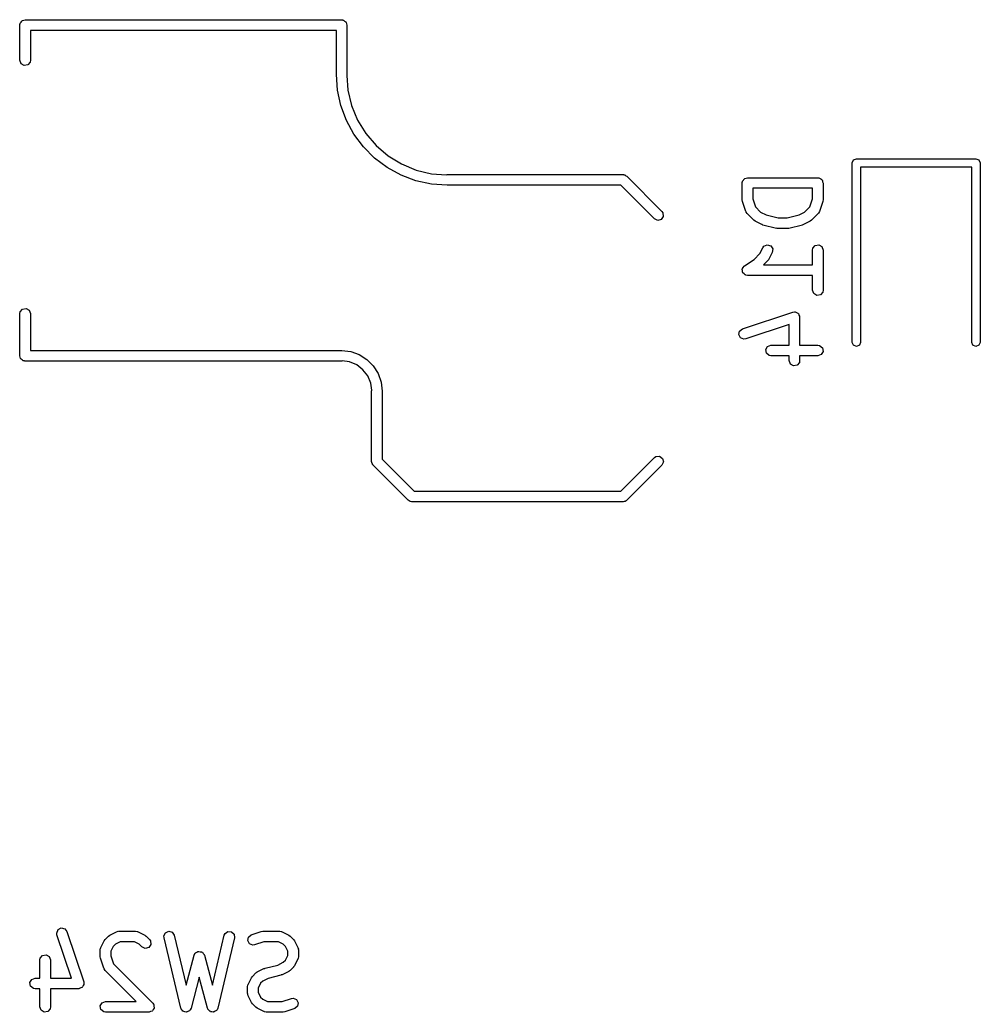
# Model space of a CAD drawing. Extents: x 3.18 to 5.53, y -3.25 to -0.52.
# Drawn here: x 4.992 to 5.53, y -2.201 to -1.646 of the extents above; entities that cross this region are included whole.
import ezdxf

# ---------------------------------------------------------------- set-up
doc = ezdxf.new("R2010")
doc.units = 0
doc.header["$MEASUREMENT"] = 0
doc.layers.add('BLACK', color=7, linetype='CONTINUOUS')

msp = doc.modelspace()

# ---------------------------------------------------------------- linework, layer by layer
at = {"layer": 'BLACK', "linetype": 'CONTINUOUS'}
for p, q in [((4.99212, -1.64862), (4.99219, -1.64824)), ((4.99212, -1.66831), (4.99212, -1.64862)), ((4.99217, -1.64811), (4.99223, -1.64799)), ((4.99219, -1.64824), (4.99217, -1.64811)), ((4.99223, -1.64799), (4.9923, -1.64761)), ((4.9923, -1.64761), (4.99279, -1.64702)), ((4.99279, -1.64702), (4.99318, -1.64636)), ((4.99318, -1.64636), (4.99343, -1.64627)), ((4.99343, -1.64627), (4.9936, -1.64606)), ((4.9936, -1.64606), (4.99436, -1.64593)), ((4.99436, -1.64593), (4.99508, -1.64567)), ((4.99508, -1.64567), (5.17224, -1.64567)), ((5.17224, -1.64567), (5.17263, -1.64574)), ((5.17263, -1.64574), (5.17275, -1.64571)), ((5.17275, -1.64571), (5.17287, -1.64578)), ((5.17287, -1.64578), (5.17325, -1.64585)), ((5.17325, -1.64585), (5.17384, -1.64634)), ((5.17384, -1.64634), (5.1745, -1.64672)), ((5.1745, -1.64672), (5.17459, -1.64697)), ((5.17459, -1.64697), (5.1748, -1.64714)), ((5.1748, -1.64714), (5.17493, -1.6479)), ((5.17493, -1.6479), (5.17519, -1.64862)), ((5.17519, -1.64862), (5.17519, -1.67618)), ((5.16929, -1.65157), (4.99803, -1.65157)), ((4.99803, -1.65157), (4.99803, -1.66831)), ((5.16929, -1.67618), (5.16929, -1.65157)), ((4.99281, -1.6702), (4.99212, -1.66831)), ((4.99456, -1.67121), (4.99281, -1.6702)), ((4.99655, -1.67086), (4.99456, -1.67121)), ((4.99785, -1.66932), (4.99655, -1.67086)), ((4.99803, -1.66831), (4.99785, -1.66932)), ((5.16992, -1.68501), (5.16929, -1.67618)), ((5.16929, -1.67618), (5.16929, -1.67618)), ((5.17519, -1.67618), (5.17507, -1.67686)), ((5.17507, -1.67686), (5.17571, -1.68498)), ((5.1718, -1.69365), (5.16992, -1.68501)), ((5.17571, -1.68498), (5.17777, -1.69357)), ((5.17489, -1.70194), (5.1718, -1.69365)), ((5.17777, -1.69357), (5.18115, -1.70173)), ((5.17913, -1.7097), (5.17489, -1.70194)), ((5.18115, -1.70173), (5.18577, -1.70926)), ((5.18443, -1.71679), (5.17913, -1.7097)), ((5.18577, -1.70926), (5.1915, -1.71597)), ((5.19069, -1.72304), (5.18443, -1.71679)), ((5.1915, -1.71597), (5.19822, -1.72171)), ((5.19777, -1.72835), (5.19069, -1.72304)), ((5.19822, -1.72171), (5.20575, -1.72632)), ((5.20575, -1.72632), (5.21391, -1.7297)), ((5.45794, -1.72572), (5.45863, -1.72405)), ((5.45794, -1.82611), (5.45794, -1.72572)), ((5.45863, -1.72405), (5.4603, -1.72336)), ((5.4603, -1.72336), (5.52723, -1.72336)), ((5.52723, -1.72336), (5.5289, -1.72405)), ((5.5289, -1.72405), (5.52959, -1.72572)), ((5.52959, -1.72572), (5.52959, -1.82611)), ((5.20554, -1.73259), (5.19777, -1.72835)), ((5.21391, -1.7297), (5.22249, -1.73176)), ((5.22249, -1.73176), (5.23087, -1.73242)), ((5.52487, -1.72808), (5.46266, -1.72808)), ((5.46266, -1.72808), (5.46266, -1.82611)), ((5.52487, -1.82611), (5.52487, -1.72808)), ((5.21383, -1.73568), (5.20554, -1.73259)), ((5.22247, -1.73756), (5.21383, -1.73568)), ((5.2313, -1.73819), (5.22247, -1.73756)), ((5.23087, -1.73242), (5.2313, -1.73228)), ((5.2313, -1.73228), (5.32972, -1.73228)), ((5.32972, -1.73228), (5.3299, -1.73231)), ((5.3299, -1.73231), (5.32998, -1.73229)), ((5.32998, -1.73229), (5.3301, -1.73235)), ((5.3301, -1.73235), (5.33073, -1.73246)), ((5.33073, -1.73246), (5.33123, -1.73288)), ((5.33123, -1.73288), (5.33181, -1.73315)), ((5.33181, -1.73315), (5.35149, -1.75283)), ((5.39642, -1.73697), (5.39648, -1.73659)), ((5.39642, -1.74634), (5.39642, -1.73697)), ((5.39646, -1.73646), (5.39653, -1.73634)), ((5.39648, -1.73659), (5.39646, -1.73646)), ((5.39653, -1.73634), (5.39659, -1.73596)), ((5.39659, -1.73596), (5.39709, -1.73537)), ((5.39709, -1.73537), (5.39747, -1.73471)), ((5.39747, -1.73471), (5.39772, -1.73462)), ((5.39772, -1.73462), (5.39789, -1.73441)), ((5.39789, -1.73441), (5.39865, -1.73428)), ((5.39865, -1.73428), (5.39937, -1.73402)), ((5.39937, -1.73402), (5.43874, -1.73402)), ((5.43874, -1.73402), (5.43912, -1.73408)), ((5.43912, -1.73408), (5.43925, -1.73406)), ((5.43925, -1.73406), (5.43937, -1.73413)), ((5.43937, -1.73413), (5.43975, -1.73419)), ((5.43975, -1.73419), (5.44034, -1.73469)), ((5.44034, -1.73469), (5.441, -1.73507)), ((5.441, -1.73507), (5.44109, -1.73532)), ((5.44109, -1.73532), (5.4413, -1.73549)), ((5.4413, -1.73549), (5.44143, -1.73625)), ((5.44143, -1.73625), (5.44169, -1.73697)), ((5.44169, -1.73697), (5.44169, -1.74634)), ((5.3285, -1.73819), (5.2313, -1.73819)), ((5.34732, -1.75701), (5.3285, -1.73819)), ((5.40232, -1.73992), (5.40232, -1.74586)), ((5.43579, -1.73992), (5.40232, -1.73992)), ((5.43579, -1.74586), (5.43579, -1.73992)), ((5.39644, -1.7464), (5.39642, -1.74634)), ((5.39657, -1.74728), (5.39644, -1.7464)), ((5.39844, -1.7529), (5.39657, -1.74728)), ((5.40232, -1.74586), (5.40382, -1.75037)), ((5.43428, -1.75037), (5.43579, -1.74586)), ((5.44154, -1.74728), (5.43967, -1.7529)), ((5.44169, -1.74634), (5.44154, -1.74721)), ((5.44154, -1.74721), (5.44154, -1.74728)), ((5.35149, -1.75283), (5.35208, -1.75367)), ((5.35208, -1.75367), (5.35226, -1.75568)), ((5.39855, -1.75304), (5.39844, -1.7529)), ((5.39857, -1.75322), (5.39855, -1.75304)), ((5.39916, -1.75406), (5.39857, -1.75322)), ((5.40291, -1.75781), (5.39916, -1.75406)), ((5.40382, -1.75037), (5.40674, -1.75329)), ((5.40674, -1.75329), (5.40977, -1.75481)), ((5.42834, -1.75481), (5.43137, -1.75329)), ((5.43137, -1.75329), (5.43428, -1.75037)), ((5.43895, -1.75406), (5.4352, -1.75781)), ((5.43903, -1.7539), (5.43895, -1.75406)), ((5.43918, -1.7538), (5.43903, -1.7539)), ((5.43967, -1.7529), (5.43918, -1.7538)), ((5.34915, -1.75786), (5.34732, -1.75701)), ((5.3511, -1.75734), (5.34915, -1.75786)), ((5.35226, -1.75568), (5.3511, -1.75734)), ((5.40296, -1.75783), (5.40291, -1.75781)), ((5.40367, -1.75836), (5.40296, -1.75783)), ((5.40742, -1.76023), (5.40367, -1.75836)), ((5.40977, -1.75481), (5.41661, -1.75651)), ((5.41661, -1.75651), (5.4215, -1.75651)), ((5.4215, -1.75651), (5.42834, -1.75481)), ((5.43444, -1.75836), (5.43069, -1.76023)), ((5.43448, -1.75831), (5.43444, -1.75836)), ((5.4352, -1.75781), (5.43448, -1.75831)), ((5.40756, -1.76025), (5.40742, -1.76023)), ((5.40803, -1.76046), (5.40756, -1.76025)), ((5.41553, -1.76233), (5.40803, -1.76046)), ((5.41566, -1.76232), (5.41553, -1.76233)), ((5.41624, -1.76242), (5.41566, -1.76232)), ((5.42187, -1.76242), (5.41624, -1.76242)), ((5.42199, -1.76237), (5.42187, -1.76242)), ((5.42258, -1.76233), (5.42199, -1.76237)), ((5.43008, -1.76046), (5.42258, -1.76233)), ((5.4302, -1.76038), (5.43008, -1.76046)), ((5.43069, -1.76023), (5.4302, -1.76038)), ((5.40311, -1.77967), (5.40632, -1.77647)), ((5.40632, -1.77647), (5.40798, -1.77314)), ((5.40798, -1.77314), (5.40859, -1.77232)), ((5.40859, -1.77232), (5.41044, -1.77152)), ((5.41044, -1.77152), (5.41238, -1.77209)), ((5.41326, -1.77579), (5.41138, -1.77953)), ((5.41238, -1.77209), (5.41349, -1.77378)), ((5.41349, -1.77378), (5.41326, -1.77579)), ((5.43579, -1.77446), (5.43596, -1.77345)), ((5.43579, -1.78276), (5.43579, -1.77446)), ((5.43596, -1.77345), (5.43726, -1.77191)), ((5.43726, -1.77191), (5.43925, -1.77156)), ((5.43925, -1.77156), (5.441, -1.77257)), ((5.441, -1.77257), (5.44169, -1.77446)), ((5.44169, -1.77446), (5.44169, -1.79696)), ((5.39773, -1.78326), (5.40311, -1.77967)), ((5.41083, -1.7803), (5.40837, -1.78276)), ((5.41086, -1.78024), (5.41083, -1.7803)), ((5.41138, -1.77953), (5.41086, -1.78024)), ((5.39646, -1.7852), (5.39655, -1.78505)), ((5.39661, -1.78604), (5.39646, -1.7852)), ((5.39654, -1.78488), (5.39704, -1.78419)), ((5.39655, -1.78505), (5.39654, -1.78488)), ((5.39667, -1.7869), (5.39661, -1.78604)), ((5.39678, -1.78702), (5.39667, -1.7869)), ((5.39681, -1.78719), (5.39678, -1.78702)), ((5.39747, -1.78774), (5.39681, -1.78719)), ((5.39704, -1.78419), (5.39747, -1.78345)), ((5.39747, -1.78345), (5.39763, -1.78339)), ((5.39806, -1.78836), (5.39747, -1.78774)), ((5.39763, -1.78339), (5.39773, -1.78326)), ((5.40837, -1.78276), (5.43579, -1.78276)), ((5.39823, -1.78838), (5.39806, -1.78836)), ((5.39836, -1.78849), (5.39823, -1.78838)), ((5.39937, -1.78867), (5.39836, -1.78849)), ((5.43579, -1.78867), (5.39937, -1.78867)), ((5.43579, -1.79696), (5.43579, -1.78867)), ((5.43648, -1.79886), (5.43579, -1.79696)), ((5.43823, -1.79987), (5.43648, -1.79886)), ((5.44151, -1.79797), (5.44022, -1.79952)), ((5.44169, -1.79696), (5.44151, -1.79797)), ((5.44022, -1.79952), (5.43823, -1.79987)), ((4.99212, -1.81004), (4.9923, -1.80903)), ((4.9923, -1.80903), (4.9936, -1.80748)), ((4.9936, -1.80748), (4.99559, -1.80713)), ((4.99559, -1.80713), (4.99734, -1.80814)), ((4.99734, -1.80814), (4.99803, -1.81004)), ((5.39656, -1.81853), (5.42468, -1.80916)), ((5.42468, -1.80916), (5.4257, -1.80901)), ((5.4257, -1.80901), (5.42591, -1.80909)), ((5.42591, -1.80909), (5.42613, -1.80905)), ((5.42613, -1.80905), (5.42683, -1.80945)), ((5.42683, -1.80945), (5.42758, -1.80975)), ((5.42758, -1.80975), (5.42768, -1.80995)), ((5.42768, -1.80995), (5.42788, -1.81006)), ((4.99212, -1.83366), (4.99212, -1.81004)), ((4.99803, -1.81004), (4.99803, -1.83071)), ((5.42788, -1.81006), (5.42815, -1.81082)), ((5.42815, -1.81082), (5.42854, -1.81153)), ((5.42854, -1.81153), (5.42849, -1.81175)), ((5.42849, -1.81175), (5.42857, -1.81196)), ((5.42857, -1.81196), (5.42857, -1.82776)), ((5.39457, -1.82177), (5.39498, -1.81979)), ((5.39498, -1.81979), (5.39656, -1.81853)), ((5.42266, -1.81606), (5.39843, -1.82414)), ((5.42266, -1.82776), (5.42266, -1.81606)), ((5.39554, -1.82354), (5.39457, -1.82177)), ((5.39741, -1.82429), (5.39554, -1.82354)), ((5.39843, -1.82414), (5.39741, -1.82429)), ((5.45863, -1.82778), (5.45794, -1.82611)), ((5.46266, -1.82611), (5.46197, -1.82778)), ((5.52556, -1.82778), (5.52487, -1.82611)), ((5.52959, -1.82611), (5.5289, -1.82778)), ((4.99803, -1.83071), (5.17224, -1.83071)), ((5.17224, -1.83071), (5.17224, -1.83071)), ((5.17224, -1.83071), (5.17224, -1.83071)), ((5.17224, -1.83071), (5.17728, -1.83128)), ((5.17728, -1.83128), (5.18206, -1.83295)), ((5.40958, -1.8302), (5.41059, -1.82845)), ((5.40994, -1.83218), (5.40958, -1.8302)), ((5.41148, -1.83348), (5.40994, -1.83218)), ((5.41059, -1.82845), (5.41249, -1.82776)), ((5.41249, -1.82776), (5.42266, -1.82776)), ((5.42857, -1.82776), (5.43874, -1.82776)), ((5.43874, -1.82776), (5.43975, -1.82793)), ((5.43975, -1.82793), (5.4413, -1.82923)), ((5.44165, -1.83122), (5.44064, -1.83297)), ((5.4413, -1.82923), (5.44165, -1.83122)), ((5.4603, -1.82848), (5.45863, -1.82778)), ((5.46197, -1.82778), (5.4603, -1.82848)), ((5.52723, -1.82848), (5.52556, -1.82778)), ((5.5289, -1.82778), (5.52723, -1.82848)), ((4.99239, -1.83438), (4.99212, -1.83366)), ((4.99252, -1.83514), (4.99239, -1.83438)), ((4.99272, -1.83531), (4.99252, -1.83514)), ((4.99281, -1.83556), (4.99272, -1.83531)), ((4.99348, -1.83594), (4.99281, -1.83556)), ((4.99407, -1.83644), (4.99348, -1.83594)), ((4.99445, -1.8365), (4.99407, -1.83644)), ((4.99456, -1.83657), (4.99445, -1.8365)), ((4.99469, -1.83655), (4.99456, -1.83657)), ((4.99508, -1.83661), (4.99469, -1.83655)), ((5.17224, -1.83661), (4.99508, -1.83661)), ((5.17256, -1.83651), (5.17224, -1.83661)), ((5.17224, -1.83661), (5.17224, -1.83661)), ((5.17661, -1.83704), (5.17256, -1.83651)), ((5.18068, -1.83873), (5.17661, -1.83704)), ((5.18206, -1.83295), (5.18636, -1.83565)), ((5.18636, -1.83565), (5.18994, -1.83923)), ((5.41249, -1.83366), (5.41148, -1.83348)), ((5.42266, -1.83366), (5.41249, -1.83366)), ((5.42266, -1.83633), (5.42266, -1.83366)), ((5.42335, -1.83823), (5.42266, -1.83633)), ((5.42839, -1.83734), (5.42709, -1.83889)), ((5.42857, -1.83633), (5.42839, -1.83734)), ((5.43874, -1.83366), (5.42857, -1.83366)), ((5.42857, -1.83366), (5.42857, -1.83633)), ((5.44064, -1.83297), (5.43874, -1.83366)), ((5.18417, -1.84141), (5.18068, -1.83873)), ((5.18686, -1.84491), (5.18417, -1.84141)), ((5.18994, -1.83923), (5.19264, -1.84352)), ((5.4251, -1.83924), (5.42335, -1.83823)), ((5.42709, -1.83889), (5.4251, -1.83924)), ((5.18854, -1.84898), (5.18686, -1.84491)), ((5.19264, -1.84352), (5.19431, -1.84831)), ((5.19431, -1.84831), (5.19488, -1.85334)), ((5.18906, -1.85288), (5.18854, -1.84898)), ((5.18897, -1.85335), (5.18906, -1.85288)), ((5.18897, -1.89272), (5.18897, -1.85335)), ((5.19488, -1.85334), (5.19488, -1.85335)), ((5.19488, -1.85335), (5.19488, -1.85335)), ((5.19488, -1.85335), (5.19488, -1.85335)), ((5.19488, -1.85335), (5.19488, -1.89149)), ((5.18919, -1.89332), (5.18897, -1.89272)), ((5.19488, -1.89149), (5.21283, -1.90945)), ((5.3285, -1.90945), (5.34732, -1.89063)), ((5.34732, -1.89063), (5.34816, -1.89004)), ((5.34816, -1.89004), (5.35017, -1.88986)), ((5.35017, -1.88986), (5.35183, -1.89102)), ((5.35235, -1.89297), (5.35149, -1.8948)), ((5.35183, -1.89102), (5.35235, -1.89297)), ((5.18925, -1.89396), (5.18919, -1.89332)), ((5.18962, -1.89449), (5.18925, -1.89396)), ((5.18966, -1.89461), (5.18962, -1.89449)), ((5.18973, -1.89465), (5.18966, -1.89461)), ((5.18984, -1.8948), (5.18973, -1.89465)), ((5.20952, -1.91449), (5.18984, -1.8948)), ((5.35149, -1.8948), (5.33181, -1.91449)), ((5.21283, -1.90945), (5.3285, -1.90945)), ((5.21011, -1.91476), (5.20952, -1.91449)), ((5.2106, -1.91518), (5.21011, -1.91476)), ((5.21124, -1.91529), (5.2106, -1.91518)), ((5.21135, -1.91534), (5.21124, -1.91529)), ((5.21143, -1.91532), (5.21135, -1.91534)), ((5.21161, -1.91535), (5.21143, -1.91532)), ((5.32972, -1.91535), (5.21161, -1.91535)), ((5.33033, -1.91513), (5.32972, -1.91535)), ((5.33097, -1.91508), (5.33033, -1.91513)), ((5.3315, -1.91471), (5.33097, -1.91508)), ((5.33162, -1.91466), (5.3315, -1.91471)), ((5.33166, -1.91459), (5.33162, -1.91466)), ((5.33181, -1.91449), (5.33166, -1.91459)), ((5.01349, -2.15472), (5.01527, -2.15376)), ((5.01527, -2.15376), (5.01724, -2.15417)), ((5.01724, -2.15417), (5.0185, -2.15575)), ((5.01275, -2.1566), (5.01349, -2.15472)), ((5.0129, -2.15762), (5.01275, -2.1566)), ((5.02098, -2.18185), (5.0129, -2.15762)), ((5.0185, -2.15575), (5.02787, -2.18387)), ((5.03986, -2.16022), (5.04173, -2.15834)), ((5.04173, -2.15834), (5.04246, -2.15784)), ((5.04246, -2.15784), (5.0425, -2.15779)), ((5.0425, -2.15779), (5.04625, -2.15592)), ((5.04625, -2.15592), (5.04723, -2.15562)), ((5.04723, -2.15562), (5.0474, -2.15566)), ((5.0474, -2.15566), (5.04757, -2.1556)), ((5.04757, -2.1556), (5.05694, -2.1556)), ((5.05694, -2.1556), (5.05795, -2.15578)), ((5.05795, -2.15578), (5.05809, -2.1559)), ((5.05809, -2.1559), (5.05826, -2.15592)), ((5.05826, -2.15592), (5.06201, -2.15779)), ((5.06201, -2.15779), (5.06272, -2.15832)), ((5.06272, -2.15832), (5.06278, -2.15834)), ((5.06278, -2.15834), (5.06466, -2.16022)), ((5.07276, -2.15822), (5.07366, -2.15641)), ((5.07282, -2.15924), (5.07276, -2.15822)), ((5.08219, -2.19861), (5.07282, -2.15924)), ((5.07366, -2.15641), (5.07552, -2.15561)), ((5.07552, -2.15561), (5.07745, -2.15619)), ((5.07745, -2.15619), (5.07856, -2.15787)), ((5.07856, -2.15787), (5.08523, -2.18586)), ((5.0999, -2.18586), (5.10656, -2.15787)), ((5.11231, -2.15924), (5.10294, -2.19861)), ((5.10656, -2.15787), (5.10697, -2.15693)), ((5.10697, -2.15693), (5.10859, -2.15573)), ((5.10859, -2.15573), (5.11061, -2.15585)), ((5.11061, -2.15585), (5.11208, -2.15723)), ((5.11208, -2.15723), (5.11231, -2.15924)), ((5.11964, -2.16087), (5.12004, -2.15889)), ((5.12004, -2.15889), (5.12163, -2.15763)), ((5.12163, -2.15763), (5.12725, -2.15576)), ((5.12725, -2.15576), (5.12812, -2.15563)), ((5.12812, -2.15563), (5.12818, -2.1556)), ((5.12818, -2.1556), (5.13756, -2.1556)), ((5.13756, -2.1556), (5.13857, -2.15578)), ((5.13857, -2.15578), (5.1387, -2.1559)), ((5.1387, -2.1559), (5.13888, -2.15592)), ((5.13888, -2.15592), (5.14263, -2.15779)), ((5.14263, -2.15779), (5.14334, -2.15832)), ((5.14334, -2.15832), (5.1434, -2.15834)), ((5.1434, -2.15834), (5.14527, -2.16022)), ((5.03712, -2.16606), (5.0373, -2.16505)), ((5.0373, -2.16505), (5.03741, -2.16491)), ((5.03741, -2.16491), (5.03743, -2.16474)), ((5.03743, -2.16474), (5.0393, -2.16099)), ((5.0393, -2.16099), (5.03983, -2.16028)), ((5.03983, -2.16028), (5.03986, -2.16022)), ((5.04437, -2.16406), (5.04302, -2.16675)), ((5.04557, -2.16286), (5.04437, -2.16406)), ((5.04827, -2.16151), (5.04557, -2.16286)), ((5.05625, -2.16151), (5.04827, -2.16151)), ((5.05894, -2.16286), (5.05625, -2.16151)), ((5.06048, -2.16439), (5.05894, -2.16286)), ((5.06231, -2.16525), (5.06048, -2.16439)), ((5.06426, -2.16473), (5.06231, -2.16525)), ((5.06542, -2.16307), (5.06426, -2.16473)), ((5.06466, -2.16022), (5.06524, -2.16106)), ((5.06524, -2.16106), (5.06542, -2.16307)), ((5.1206, -2.16264), (5.11964, -2.16087)), ((5.12248, -2.16338), (5.1206, -2.16264)), ((5.12349, -2.16323), (5.12248, -2.16338)), ((5.12866, -2.16151), (5.12349, -2.16323)), ((5.13686, -2.16151), (5.12866, -2.16151)), ((5.13956, -2.16286), (5.13686, -2.16151)), ((5.14076, -2.16406), (5.13956, -2.16286)), ((5.1421, -2.16675), (5.14076, -2.16406)), ((5.14527, -2.16022), (5.14578, -2.16094)), ((5.14578, -2.16094), (5.14582, -2.16099)), ((5.14582, -2.16099), (5.1477, -2.16474)), ((5.1477, -2.16474), (5.14799, -2.16572)), ((5.00337, -2.17168), (5.00355, -2.17067)), ((5.00355, -2.17067), (5.00485, -2.16912)), ((5.00485, -2.16912), (5.00684, -2.16877)), ((5.00684, -2.16877), (5.00859, -2.16978)), ((5.00859, -2.16978), (5.00928, -2.17168)), ((5.03712, -2.16981), (5.03712, -2.16606)), ((5.03714, -2.16987), (5.03712, -2.16981)), ((5.03727, -2.17074), (5.03714, -2.16987)), ((5.03914, -2.17636), (5.03727, -2.17074)), ((5.04302, -2.16675), (5.04302, -2.16933)), ((5.04302, -2.16933), (5.04453, -2.17384)), ((5.08523, -2.18586), (5.08971, -2.16905)), ((5.08971, -2.16905), (5.09014, -2.16812)), ((5.09014, -2.16812), (5.09036, -2.16796)), ((5.09036, -2.16796), (5.09048, -2.16772)), ((5.09048, -2.16772), (5.09117, -2.16739)), ((5.09117, -2.16739), (5.0918, -2.16695)), ((5.0918, -2.16695), (5.09207, -2.16698)), ((5.09207, -2.16698), (5.09231, -2.16686)), ((5.09231, -2.16686), (5.09305, -2.16706)), ((5.09305, -2.16706), (5.09381, -2.16713)), ((5.09381, -2.16713), (5.094, -2.16732)), ((5.094, -2.16732), (5.09426, -2.16739)), ((5.09426, -2.16739), (5.0947, -2.16802)), ((5.0947, -2.16802), (5.09524, -2.16855)), ((5.09524, -2.16855), (5.09526, -2.16882)), ((5.09526, -2.16882), (5.09542, -2.16905)), ((5.09542, -2.16905), (5.0999, -2.18586)), ((5.14076, -2.17181), (5.1421, -2.16911)), ((5.1421, -2.16911), (5.1421, -2.16675)), ((5.14783, -2.17082), (5.14772, -2.17095)), ((5.14801, -2.16981), (5.14783, -2.17082)), ((5.14799, -2.16572), (5.14795, -2.16589)), ((5.14795, -2.16589), (5.14801, -2.16606)), ((5.14801, -2.16606), (5.14801, -2.16981)), ((5.00337, -2.18185), (5.00337, -2.17168)), ((5.00928, -2.17168), (5.00928, -2.18185)), ((5.03925, -2.1765), (5.03914, -2.17636)), ((5.04453, -2.17384), (5.06653, -2.19584)), ((5.12874, -2.17654), (5.12923, -2.17639)), ((5.12923, -2.17639), (5.12934, -2.17632)), ((5.12934, -2.17632), (5.13653, -2.17452)), ((5.13653, -2.17452), (5.13956, -2.173)), ((5.13956, -2.173), (5.14076, -2.17181)), ((5.14527, -2.17564), (5.1434, -2.17752)), ((5.1453, -2.17558), (5.14527, -2.17564)), ((5.14582, -2.17488), (5.1453, -2.17558)), ((5.1477, -2.17113), (5.14582, -2.17488)), ((5.14772, -2.17095), (5.1477, -2.17113)), ((4.9988, -2.18254), (5.0007, -2.18185)), ((5.0007, -2.18185), (5.00337, -2.18185)), ((5.00928, -2.18185), (5.02098, -2.18185)), ((5.03927, -2.17668), (5.03925, -2.1765)), ((5.03986, -2.17752), (5.03927, -2.17668)), ((5.05731, -2.19497), (5.03986, -2.17752)), ((5.09256, -2.18127), (5.08792, -2.19869)), ((5.09721, -2.19869), (5.09256, -2.18127)), ((5.11992, -2.18536), (5.12179, -2.18161)), ((5.12179, -2.18161), (5.12232, -2.1809)), ((5.12232, -2.1809), (5.12235, -2.18084)), ((5.12235, -2.18084), (5.12422, -2.17897)), ((5.12422, -2.17897), (5.12495, -2.17846)), ((5.12495, -2.17846), (5.12499, -2.17841)), ((5.12499, -2.17841), (5.12874, -2.17654)), ((5.13109, -2.18197), (5.12806, -2.18348)), ((5.13827, -2.18017), (5.13109, -2.18197)), ((5.13839, -2.18009), (5.13827, -2.18017)), ((5.13888, -2.17995), (5.13839, -2.18009)), ((5.14263, -2.17807), (5.13888, -2.17995)), ((5.14267, -2.17802), (5.14263, -2.17807)), ((5.1434, -2.17752), (5.14267, -2.17802)), ((4.99779, -2.18429), (4.9988, -2.18254)), ((4.99814, -2.18628), (4.99779, -2.18429)), ((4.99969, -2.18758), (4.99814, -2.18628)), ((5.02621, -2.18734), (5.02551, -2.18772)), ((5.02697, -2.18707), (5.02621, -2.18734)), ((5.02708, -2.18687), (5.02697, -2.18707)), ((5.02728, -2.18676), (5.02708, -2.18687)), ((5.02758, -2.18601), (5.02728, -2.18676)), ((5.02798, -2.18532), (5.02758, -2.18601)), ((5.02787, -2.18387), (5.02802, -2.18488)), ((5.02802, -2.18488), (5.02794, -2.18509)), ((5.02794, -2.18509), (5.02798, -2.18532)), ((5.11961, -2.18668), (5.11979, -2.18567)), ((5.11961, -2.19043), (5.11961, -2.18668)), ((5.11979, -2.18567), (5.1199, -2.18553)), ((5.1199, -2.18553), (5.11992, -2.18536)), ((5.12686, -2.18468), (5.12551, -2.18738)), ((5.12551, -2.18738), (5.12551, -2.18973)), ((5.12806, -2.18348), (5.12686, -2.18468)), ((5.0007, -2.18776), (4.99969, -2.18758)), ((5.00337, -2.18776), (5.0007, -2.18776)), ((5.00337, -2.19793), (5.00337, -2.18776)), ((5.02507, -2.18776), (5.00928, -2.18776)), ((5.00928, -2.18776), (5.00928, -2.19793)), ((5.02528, -2.18768), (5.02507, -2.18776)), ((5.02551, -2.18772), (5.02528, -2.18768)), ((5.11967, -2.19059), (5.11961, -2.19043)), ((5.11963, -2.19077), (5.11967, -2.19059)), ((5.11992, -2.19175), (5.11963, -2.19077)), ((5.12179, -2.1955), (5.11992, -2.19175)), ((5.12551, -2.18973), (5.12686, -2.19243)), ((5.12686, -2.19243), (5.12806, -2.19363)), ((5.00406, -2.19983), (5.00337, -2.19793)), ((5.00928, -2.19793), (5.0091, -2.19894)), ((5.03716, -2.19741), (5.03817, -2.19567)), ((5.03751, -2.1994), (5.03716, -2.19741)), ((5.03817, -2.19567), (5.04007, -2.19497)), ((5.04007, -2.19497), (5.05731, -2.19497)), ((5.06653, -2.19584), (5.0669, -2.19637)), ((5.0669, -2.19637), (5.067, -2.19645)), ((5.067, -2.19645), (5.06701, -2.19653)), ((5.06701, -2.19653), (5.06712, -2.19668)), ((5.06712, -2.19668), (5.0672, -2.19756)), ((5.0672, -2.19756), (5.06735, -2.19844)), ((5.06735, -2.19844), (5.06728, -2.19856)), ((5.06728, -2.19856), (5.06729, -2.19869)), ((5.08236, -2.19887), (5.08219, -2.19861)), ((5.10294, -2.19861), (5.10253, -2.19955)), ((5.12184, -2.19554), (5.12179, -2.1955)), ((5.12235, -2.19627), (5.12184, -2.19554)), ((5.12422, -2.19814), (5.12235, -2.19627)), ((5.12428, -2.19817), (5.12422, -2.19814)), ((5.12499, -2.19869), (5.12428, -2.19817)), ((5.12806, -2.19363), (5.13076, -2.19497)), ((5.13076, -2.19497), (5.13895, -2.19497)), ((5.13895, -2.19497), (5.14412, -2.19325)), ((5.14412, -2.19325), (5.14514, -2.1931)), ((5.14514, -2.1931), (5.14702, -2.19384)), ((5.14757, -2.1976), (5.14599, -2.19885)), ((5.14702, -2.19384), (5.14798, -2.19562)), ((5.14798, -2.19562), (5.14757, -2.1976)), ((5.00581, -2.20084), (5.00406, -2.19983)), ((5.0078, -2.20048), (5.00581, -2.20084)), ((5.0091, -2.19894), (5.0078, -2.20048)), ((5.03906, -2.2007), (5.03751, -2.1994)), ((5.04007, -2.20088), (5.03906, -2.2007)), ((5.06444, -2.20088), (5.04007, -2.20088)), ((5.06528, -2.20058), (5.06444, -2.20088)), ((5.06614, -2.20035), (5.06528, -2.20058)), ((5.06621, -2.20024), (5.06614, -2.20035)), ((5.06634, -2.20019), (5.06621, -2.20024)), ((5.06679, -2.19942), (5.06634, -2.20019)), ((5.06729, -2.19869), (5.06679, -2.19942)), ((5.08239, -2.19918), (5.08236, -2.19887)), ((5.0829, -2.19969), (5.08239, -2.19918)), ((5.0833, -2.2003), (5.0829, -2.19969)), ((5.0836, -2.20039), (5.0833, -2.2003)), ((5.08382, -2.2006), (5.0836, -2.20039)), ((5.08454, -2.20067), (5.08382, -2.2006)), ((5.08524, -2.20087), (5.08454, -2.20067)), ((5.08552, -2.20075), (5.08524, -2.20087)), ((5.08583, -2.20078), (5.08552, -2.20075)), ((5.08643, -2.20036), (5.08583, -2.20078)), ((5.08709, -2.20007), (5.08643, -2.20036)), ((5.08723, -2.1998), (5.08709, -2.20007)), ((5.08749, -2.19962), (5.08723, -2.1998)), ((5.08792, -2.19869), (5.08749, -2.19962)), ((5.09739, -2.19894), (5.09721, -2.19869)), ((5.09742, -2.19925), (5.09739, -2.19894)), ((5.09795, -2.19975), (5.09742, -2.19925)), ((5.09837, -2.20034), (5.09795, -2.19975)), ((5.09867, -2.20042), (5.09837, -2.20034)), ((5.09889, -2.20064), (5.09867, -2.20042)), ((5.09962, -2.20068), (5.09889, -2.20064)), ((5.10032, -2.20087), (5.09962, -2.20068)), ((5.1006, -2.20074), (5.10032, -2.20087)), ((5.10091, -2.20076), (5.1006, -2.20074)), ((5.10149, -2.20032), (5.10091, -2.20076)), ((5.10215, -2.20002), (5.10149, -2.20032)), ((5.10228, -2.19974), (5.10215, -2.20002)), ((5.10253, -2.19955), (5.10228, -2.19974)), ((5.12874, -2.20057), (5.12499, -2.19869)), ((5.12891, -2.20059), (5.12874, -2.20057)), ((5.12905, -2.2007), (5.12891, -2.20059)), ((5.13006, -2.20088), (5.12905, -2.2007)), ((5.13943, -2.20088), (5.13006, -2.20088)), ((5.13949, -2.20086), (5.13943, -2.20088)), ((5.14037, -2.20073), (5.13949, -2.20086)), ((5.14599, -2.19885), (5.14037, -2.20073))]:
    msp.add_line(p, q, dxfattribs=at)

doc.saveas('drawing.dxf')
